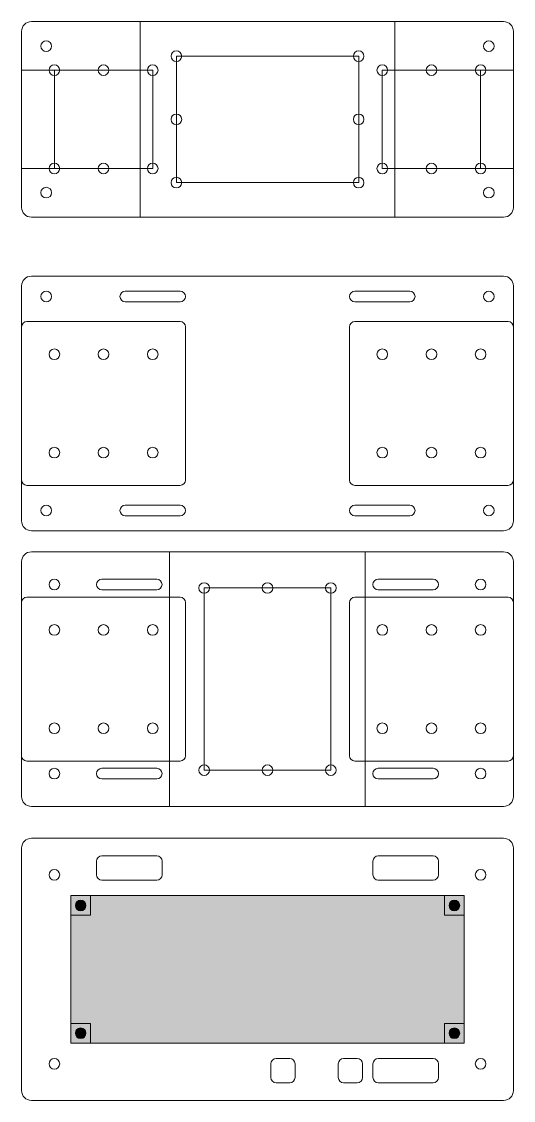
# Model space of a CAD drawing. Header units: centimetres. Extents: x -35 to 66, y -38 to 11.
# Drawn here: x -16.62 to -1.61, y -33.47 to -0.55 of the extents above; entities that cross this region are included whole.
import ezdxf

# ---------------------------------------------------------------- set-up
doc = ezdxf.new("R2010")
doc.units = ezdxf.units.CM
doc.header["$MEASUREMENT"] = 0
doc.layers.add('Layer 1', color=7, linetype='Continuous')

# ---------------------------------------------------------------- blocks, each defined once
blk = doc.blocks.new('block 3')
at = {"layer": 'Layer 1', "lineweight": 0}
for points in [[(-15.615, -5.032), (-16.615, -5.032), (-16.615, -2.032), (-15.615, -2.032), (-15.615, -5.032)], [(-12.616, -5.032), (-15.616, -5.032), (-15.616, -2.032), (-12.616, -2.032), (-12.616, -5.032)]]:
    blk.add_lwpolyline(points, dxfattribs=at)
at = {"layer": 'Layer 1', "color": 250, "lineweight": 9, "true_color": 0x231f20}
for points in [[(-15.454, -2.032), (-15.454, -2.122), (-15.526, -2.195), (-15.616, -2.195), (-15.706, -2.195), (-15.779, -2.122), (-15.779, -2.032), (-15.779, -1.942), (-15.706, -1.87), (-15.616, -1.87), (-15.526, -1.87), (-15.454, -1.942), (-15.454, -2.032)], [(-13.954, -2.032), (-13.954, -2.122), (-14.026, -2.195), (-14.116, -2.195), (-14.206, -2.195), (-14.279, -2.122), (-14.279, -2.032), (-14.279, -1.942), (-14.206, -1.87), (-14.116, -1.87), (-14.026, -1.87), (-13.954, -1.942), (-13.954, -2.032)], [(-12.454, -2.032), (-12.454, -2.122), (-12.526, -2.195), (-12.616, -2.195), (-12.706, -2.195), (-12.779, -2.122), (-12.779, -2.032), (-12.779, -1.942), (-12.706, -1.87), (-12.616, -1.87), (-12.526, -1.87), (-12.454, -1.942), (-12.454, -2.032)], [(-15.454, -5.032), (-15.454, -5.122), (-15.526, -5.195), (-15.616, -5.195), (-15.706, -5.195), (-15.779, -5.122), (-15.779, -5.032), (-15.779, -4.942), (-15.706, -4.87), (-15.616, -4.87), (-15.526, -4.87), (-15.454, -4.942), (-15.454, -5.032)], [(-13.954, -5.032), (-13.954, -5.122), (-14.026, -5.195), (-14.116, -5.195), (-14.206, -5.195), (-14.279, -5.122), (-14.279, -5.032), (-14.279, -4.942), (-14.206, -4.87), (-14.116, -4.87), (-14.026, -4.87), (-13.954, -4.942), (-13.954, -5.032)], [(-12.454, -5.032), (-12.454, -5.122), (-12.526, -5.195), (-12.616, -5.195), (-12.706, -5.195), (-12.779, -5.122), (-12.779, -5.032), (-12.779, -4.942), (-12.706, -4.87), (-12.616, -4.87), (-12.526, -4.87), (-12.454, -4.942), (-12.454, -5.032)]]:
    blk.add_open_spline(points, degree=3, knots=[0, 0, 0, 0, 1, 1, 1, 2, 2, 2, 3, 3, 3, 4, 4, 4, 4], dxfattribs=at)
blk = doc.blocks.new('block 4')
at = {"layer": 'Layer 1', "lineweight": 0}
for points in [[(-5.614, -2.032), (-2.614, -2.032), (-2.614, -5.032), (-5.614, -5.032), (-5.614, -2.032)], [(-2.614, -2.032), (-1.615, -2.032), (-1.615, -5.032), (-2.614, -5.032), (-2.614, -2.032)]]:
    blk.add_lwpolyline(points, dxfattribs=at)
at = {"layer": 'Layer 1', "color": 250, "lineweight": 9, "true_color": 0x231f20}
for points in [[(-5.776, -2.032), (-5.776, -1.942), (-5.704, -1.87), (-5.614, -1.87), (-5.524, -1.87), (-5.451, -1.942), (-5.451, -2.032), (-5.451, -2.122), (-5.524, -2.195), (-5.614, -2.195), (-5.704, -2.195), (-5.776, -2.122), (-5.776, -2.032)], [(-4.276, -2.032), (-4.276, -1.942), (-4.204, -1.87), (-4.114, -1.87), (-4.024, -1.87), (-3.951, -1.942), (-3.951, -2.032), (-3.951, -2.122), (-4.024, -2.195), (-4.114, -2.195), (-4.204, -2.195), (-4.276, -2.122), (-4.276, -2.032)], [(-2.776, -2.032), (-2.776, -1.942), (-2.704, -1.87), (-2.614, -1.87), (-2.524, -1.87), (-2.451, -1.942), (-2.451, -2.032), (-2.451, -2.122), (-2.524, -2.195), (-2.614, -2.195), (-2.704, -2.195), (-2.776, -2.122), (-2.776, -2.032)], [(-5.776, -5.032), (-5.776, -4.942), (-5.704, -4.87), (-5.614, -4.87), (-5.524, -4.87), (-5.451, -4.942), (-5.451, -5.032), (-5.451, -5.122), (-5.524, -5.195), (-5.614, -5.195), (-5.704, -5.195), (-5.776, -5.122), (-5.776, -5.032)], [(-4.276, -5.032), (-4.276, -4.942), (-4.204, -4.87), (-4.114, -4.87), (-4.024, -4.87), (-3.951, -4.942), (-3.951, -5.032), (-3.951, -5.122), (-4.024, -5.195), (-4.114, -5.195), (-4.204, -5.195), (-4.276, -5.122), (-4.276, -5.032)], [(-2.776, -5.032), (-2.776, -4.942), (-2.704, -4.87), (-2.614, -4.87), (-2.524, -4.87), (-2.451, -4.942), (-2.451, -5.032), (-2.451, -5.122), (-2.524, -5.195), (-2.614, -5.195), (-2.704, -5.195), (-2.776, -5.122), (-2.776, -5.032)]]:
    blk.add_open_spline(points, degree=3, knots=[0, 0, 0, 0, 1, 1, 1, 2, 2, 2, 3, 3, 3, 4, 4, 4, 4], dxfattribs=at)
blk = doc.blocks.new('block 5')
at = {"layer": 'Layer 1', "color": 7, "lineweight": 9, "true_color": 0xffffff}
for points in [[(-5.23, -6.517), (-13, -6.517), (-13, -0.548), (-5.23, -0.548), (-5.23, -6.517)], [(-6.334, -5.462), (-11.895, -5.462), (-11.895, -1.602), (-6.334, -1.602), (-6.334, -5.462)]]:
    blk.add_lwpolyline(points, dxfattribs=at)
at = {"layer": 'Layer 1', "color": 250, "lineweight": 9, "true_color": 0x231f20}
for points in [[(-12.058, -1.602), (-12.058, -1.512), (-11.985, -1.44), (-11.895, -1.44), (-11.806, -1.44), (-11.733, -1.512), (-11.733, -1.602), (-11.733, -1.692), (-11.806, -1.765), (-11.895, -1.765), (-11.985, -1.765), (-12.058, -1.692), (-12.058, -1.602)], [(-6.497, -1.602), (-6.497, -1.512), (-6.424, -1.44), (-6.334, -1.44), (-6.245, -1.44), (-6.172, -1.512), (-6.172, -1.602), (-6.172, -1.692), (-6.245, -1.765), (-6.334, -1.765), (-6.424, -1.765), (-6.497, -1.692), (-6.497, -1.602)], [(-12.058, -3.532), (-12.058, -3.442), (-11.985, -3.37), (-11.895, -3.37), (-11.806, -3.37), (-11.733, -3.442), (-11.733, -3.532), (-11.733, -3.622), (-11.806, -3.695), (-11.895, -3.695), (-11.985, -3.695), (-12.058, -3.622), (-12.058, -3.532)], [(-6.497, -3.532), (-6.497, -3.442), (-6.424, -3.37), (-6.334, -3.37), (-6.245, -3.37), (-6.172, -3.442), (-6.172, -3.532), (-6.172, -3.622), (-6.245, -3.695), (-6.334, -3.695), (-6.424, -3.695), (-6.497, -3.622), (-6.497, -3.532)], [(-12.058, -5.462), (-12.058, -5.372), (-11.985, -5.3), (-11.895, -5.3), (-11.806, -5.3), (-11.733, -5.372), (-11.733, -5.462), (-11.733, -5.552), (-11.806, -5.625), (-11.895, -5.625), (-11.985, -5.625), (-12.058, -5.552), (-12.058, -5.462)], [(-6.497, -5.462), (-6.497, -5.372), (-6.424, -5.3), (-6.334, -5.3), (-6.245, -5.3), (-6.172, -5.372), (-6.172, -5.462), (-6.172, -5.552), (-6.245, -5.625), (-6.334, -5.625), (-6.424, -5.625), (-6.497, -5.552), (-6.497, -5.462)]]:
    blk.add_open_spline(points, degree=3, knots=[0, 0, 0, 0, 1, 1, 1, 2, 2, 2, 3, 3, 3, 4, 4, 4, 4], dxfattribs=at)
blk = doc.blocks.new('block 7')
at = {"layer": 'Layer 1', "color": 7, "lineweight": 9, "true_color": 0xffffff}
for points in [[(-6.131, -16.728), (-6.131, -24.498), (-12.1, -24.498), (-12.1, -16.728), (-6.131, -16.728)], [(-7.185, -17.832), (-7.185, -23.393), (-11.045, -23.393), (-11.045, -17.832), (-7.185, -17.832)]]:
    blk.add_lwpolyline(points, dxfattribs=at)
at = {"layer": 'Layer 1', "color": 250, "lineweight": 9, "true_color": 0x231f20}
for points in [[(-11.045, -17.995), (-11.135, -17.995), (-11.208, -17.922), (-11.208, -17.832), (-11.208, -17.743), (-11.135, -17.67), (-11.045, -17.67), (-10.956, -17.67), (-10.883, -17.743), (-10.883, -17.832), (-10.883, -17.922), (-10.956, -17.995), (-11.045, -17.995)], [(-9.115, -17.995), (-9.205, -17.995), (-9.278, -17.922), (-9.278, -17.832), (-9.278, -17.743), (-9.205, -17.67), (-9.115, -17.67), (-9.026, -17.67), (-8.953, -17.743), (-8.953, -17.832), (-8.953, -17.922), (-9.026, -17.995), (-9.115, -17.995)], [(-7.185, -17.995), (-7.275, -17.995), (-7.348, -17.922), (-7.348, -17.832), (-7.348, -17.743), (-7.275, -17.67), (-7.185, -17.67), (-7.096, -17.67), (-7.023, -17.743), (-7.023, -17.832), (-7.023, -17.922), (-7.096, -17.995), (-7.185, -17.995)], [(-11.045, -23.556), (-11.135, -23.556), (-11.208, -23.483), (-11.208, -23.393), (-11.208, -23.304), (-11.135, -23.231), (-11.045, -23.231), (-10.956, -23.231), (-10.883, -23.304), (-10.883, -23.393), (-10.883, -23.483), (-10.956, -23.556), (-11.045, -23.556)], [(-9.115, -23.556), (-9.205, -23.556), (-9.278, -23.483), (-9.278, -23.393), (-9.278, -23.304), (-9.205, -23.231), (-9.115, -23.231), (-9.026, -23.231), (-8.953, -23.304), (-8.953, -23.393), (-8.953, -23.483), (-9.026, -23.556), (-9.115, -23.556)], [(-7.185, -23.556), (-7.275, -23.556), (-7.348, -23.483), (-7.348, -23.393), (-7.348, -23.304), (-7.275, -23.231), (-7.185, -23.231), (-7.096, -23.231), (-7.023, -23.304), (-7.023, -23.393), (-7.023, -23.483), (-7.096, -23.556), (-7.185, -23.556)]]:
    blk.add_open_spline(points, degree=3, knots=[0, 0, 0, 0, 1, 1, 1, 2, 2, 2, 3, 3, 3, 4, 4, 4, 4], dxfattribs=at)
blk = doc.blocks.new('block 8')
at = {"layer": 'Layer 1', "true_color": 0x231f20}
h = blk.add_hatch(color=250, dxfattribs=at)
h.dxf.hatch_style = 2
h.paths.add_polyline_path([(-3.115, -31.72), (-15.115, -31.72), (-15.115, -27.22), (-3.115, -27.22)])
h = blk.add_hatch(color=250, dxfattribs=at)
h.dxf.hatch_style = 2
h.paths.add_polyline_path([(-14.515, -27.82), (-15.115, -27.82), (-15.115, -27.22), (-14.515, -27.22)])
h = blk.add_hatch(color=250, dxfattribs=at)
h.dxf.hatch_style = 2
h.paths.add_polyline_path([(-3.115, -27.82), (-3.715, -27.82), (-3.715, -27.22), (-3.115, -27.22)])
h = blk.add_hatch(color=250, dxfattribs=at)
h.dxf.hatch_style = 2
edge = h.paths.add_edge_path()
edge.add_spline(control_points=[(-14.977, -27.52), (-14.977, -27.43), (-14.905, -27.357), (-14.815, -27.357), (-14.725, -27.357), (-14.652, -27.43), (-14.652, -27.52), (-14.652, -27.609), (-14.725, -27.682), (-14.815, -27.682), (-14.905, -27.682), (-14.977, -27.609), (-14.977, -27.52)], knot_values=[0, 0, 0, 0, 1, 1, 1, 2, 2, 2, 3, 3, 3, 4, 4, 4, 4], degree=3, periodic=1)
h = blk.add_hatch(color=250, dxfattribs=at)
h.dxf.hatch_style = 2
edge = h.paths.add_edge_path()
edge.add_spline(control_points=[(-3.577, -27.52), (-3.577, -27.43), (-3.505, -27.357), (-3.415, -27.357), (-3.325, -27.357), (-3.252, -27.43), (-3.252, -27.52), (-3.252, -27.609), (-3.325, -27.682), (-3.415, -27.682), (-3.505, -27.682), (-3.577, -27.609), (-3.577, -27.52)], knot_values=[0, 0, 0, 0, 1, 1, 1, 2, 2, 2, 3, 3, 3, 4, 4, 4, 4], degree=3, periodic=1)
h = blk.add_hatch(color=250, dxfattribs=at)
h.dxf.hatch_style = 2
h.paths.add_polyline_path([(-14.515, -31.72), (-15.115, -31.72), (-15.115, -31.12), (-14.515, -31.12)])
h = blk.add_hatch(color=250, dxfattribs=at)
h.dxf.hatch_style = 2
edge = h.paths.add_edge_path()
edge.add_spline(control_points=[(-14.977, -31.42), (-14.977, -31.33), (-14.905, -31.257), (-14.815, -31.257), (-14.725, -31.257), (-14.652, -31.33), (-14.652, -31.42), (-14.652, -31.509), (-14.725, -31.582), (-14.815, -31.582), (-14.905, -31.582), (-14.977, -31.509), (-14.977, -31.42)], knot_values=[0, 0, 0, 0, 1, 1, 1, 2, 2, 2, 3, 3, 3, 4, 4, 4, 4], degree=3, periodic=1)
h = blk.add_hatch(color=250, dxfattribs=at)
h.dxf.hatch_style = 2
h.paths.add_polyline_path([(-3.115, -31.72), (-3.715, -31.72), (-3.715, -31.12), (-3.115, -31.12)])
h = blk.add_hatch(color=250, dxfattribs=at)
h.dxf.hatch_style = 2
edge = h.paths.add_edge_path()
edge.add_spline(control_points=[(-3.577, -31.42), (-3.577, -31.33), (-3.505, -31.257), (-3.415, -31.257), (-3.325, -31.257), (-3.252, -31.33), (-3.252, -31.42), (-3.252, -31.509), (-3.325, -31.582), (-3.415, -31.582), (-3.505, -31.582), (-3.577, -31.509), (-3.577, -31.42)], knot_values=[0, 0, 0, 0, 1, 1, 1, 2, 2, 2, 3, 3, 3, 4, 4, 4, 4], degree=3, periodic=1)
at = {"layer": 'Layer 1', "lineweight": 0}
for points in [[(-3.115, -31.72), (-15.115, -31.72), (-15.115, -27.22), (-3.115, -27.22), (-3.115, -31.72)], [(-14.515, -27.82), (-15.115, -27.82), (-15.115, -27.22), (-14.515, -27.22), (-14.515, -27.82)], [(-3.115, -27.82), (-3.715, -27.82), (-3.715, -27.22), (-3.115, -27.22), (-3.115, -27.82)], [(-14.515, -31.72), (-15.115, -31.72), (-15.115, -31.12), (-14.515, -31.12), (-14.515, -31.72)], [(-3.115, -31.72), (-3.715, -31.72), (-3.715, -31.12), (-3.115, -31.12), (-3.115, -31.72)]]:
    blk.add_lwpolyline(points, dxfattribs=at)
for points in [[(-14.977, -27.52), (-14.977, -27.43), (-14.905, -27.357), (-14.815, -27.357), (-14.725, -27.357), (-14.652, -27.43), (-14.652, -27.52), (-14.652, -27.609), (-14.725, -27.682), (-14.815, -27.682), (-14.905, -27.682), (-14.977, -27.609), (-14.977, -27.52)], [(-3.577, -27.52), (-3.577, -27.43), (-3.505, -27.357), (-3.415, -27.357), (-3.325, -27.357), (-3.252, -27.43), (-3.252, -27.52), (-3.252, -27.609), (-3.325, -27.682), (-3.415, -27.682), (-3.505, -27.682), (-3.577, -27.609), (-3.577, -27.52)], [(-14.977, -31.42), (-14.977, -31.33), (-14.905, -31.257), (-14.815, -31.257), (-14.725, -31.257), (-14.652, -31.33), (-14.652, -31.42), (-14.652, -31.509), (-14.725, -31.582), (-14.815, -31.582), (-14.905, -31.582), (-14.977, -31.509), (-14.977, -31.42)], [(-3.577, -31.42), (-3.577, -31.33), (-3.505, -31.257), (-3.415, -31.257), (-3.325, -31.257), (-3.252, -31.33), (-3.252, -31.42), (-3.252, -31.509), (-3.325, -31.582), (-3.415, -31.582), (-3.505, -31.582), (-3.577, -31.509), (-3.577, -31.42)]]:
    blk.add_open_spline(points, degree=3, knots=[0, 0, 0, 0, 1, 1, 1, 2, 2, 2, 3, 3, 3, 4, 4, 4, 4], dxfattribs=at)

msp = doc.modelspace()

# ---------------------------------------------------------------- linework, layer by layer
at = {"layer": 'Layer 1', "color": 250, "lineweight": 9, "true_color": 0x231f20}
for points, knots in [([(-1.915, -6.517), (-1.915, -6.517), (-16.315, -6.517), (-16.315, -6.517), (-16.481, -6.517), (-16.615, -6.383), (-16.615, -6.217), (-16.615, -6.217), (-16.615, -0.847), (-16.615, -0.847), (-16.615, -0.682), (-16.481, -0.548), (-16.315, -0.548), (-16.315, -0.548), (-1.915, -0.548), (-1.915, -0.548), (-1.749, -0.548), (-1.615, -0.682), (-1.615, -0.847), (-1.615, -0.847), (-1.615, -6.217), (-1.615, -6.217), (-1.615, -6.383), (-1.749, -6.517), (-1.915, -6.517)], [0, 0, 0, 0, 1, 1, 1, 2, 2, 2, 3, 3, 3, 4, 4, 4, 5, 5, 5, 6, 6, 6, 7, 7, 7, 8, 8, 8, 8]), ([(-16.027, -1.298), (-16.027, -1.208), (-15.955, -1.135), (-15.865, -1.135), (-15.775, -1.135), (-15.702, -1.208), (-15.702, -1.298), (-15.702, -1.387), (-15.775, -1.46), (-15.865, -1.46), (-15.955, -1.46), (-16.027, -1.387), (-16.027, -1.298)], [0, 0, 0, 0, 1, 1, 1, 2, 2, 2, 3, 3, 3, 4, 4, 4, 4]), ([(-2.527, -1.298), (-2.527, -1.208), (-2.455, -1.135), (-2.365, -1.135), (-2.275, -1.135), (-2.202, -1.208), (-2.202, -1.298), (-2.202, -1.387), (-2.275, -1.46), (-2.365, -1.46), (-2.455, -1.46), (-2.527, -1.387), (-2.527, -1.298)], [0, 0, 0, 0, 1, 1, 1, 2, 2, 2, 3, 3, 3, 4, 4, 4, 4]), ([(-16.027, -5.767), (-16.027, -5.677), (-15.955, -5.604), (-15.865, -5.604), (-15.775, -5.604), (-15.702, -5.677), (-15.702, -5.767), (-15.702, -5.856), (-15.775, -5.929), (-15.865, -5.929), (-15.955, -5.929), (-16.027, -5.856), (-16.027, -5.767)], [0, 0, 0, 0, 1, 1, 1, 2, 2, 2, 3, 3, 3, 4, 4, 4, 4]), ([(-2.527, -5.767), (-2.527, -5.677), (-2.455, -5.604), (-2.365, -5.604), (-2.275, -5.604), (-2.202, -5.677), (-2.202, -5.767), (-2.202, -5.856), (-2.275, -5.929), (-2.365, -5.929), (-2.455, -5.929), (-2.527, -5.856), (-2.527, -5.767)], [0, 0, 0, 0, 1, 1, 1, 2, 2, 2, 3, 3, 3, 4, 4, 4, 4]), ([(-1.915, -16.086), (-1.915, -16.086), (-16.316, -16.086), (-16.316, -16.086), (-16.481, -16.086), (-16.615, -15.952), (-16.615, -15.787), (-16.615, -15.787), (-16.615, -8.616), (-16.615, -8.616), (-16.615, -8.45), (-16.481, -8.316), (-16.316, -8.316), (-16.316, -8.316), (-1.915, -8.316), (-1.915, -8.316), (-1.75, -8.316), (-1.615, -8.45), (-1.615, -8.616), (-1.615, -8.616), (-1.615, -15.787), (-1.615, -15.787), (-1.615, -15.952), (-1.75, -16.086), (-1.915, -16.086)], [0, 0, 0, 0, 1, 1, 1, 2, 2, 2, 3, 3, 3, 4, 4, 4, 5, 5, 5, 6, 6, 6, 7, 7, 7, 8, 8, 8, 8]), ([(-16.027, -8.936), (-16.027, -8.846), (-15.955, -8.773), (-15.865, -8.773), (-15.775, -8.773), (-15.702, -8.846), (-15.702, -8.936), (-15.702, -9.026), (-15.775, -9.098), (-15.865, -9.098), (-15.955, -9.098), (-16.027, -9.026), (-16.027, -8.936)], [0, 0, 0, 0, 1, 1, 1, 2, 2, 2, 3, 3, 3, 4, 4, 4, 4]), ([(-11.779, -9.098), (-11.779, -9.098), (-13.454, -9.098), (-13.454, -9.098), (-13.543, -9.098), (-13.616, -9.026), (-13.616, -8.936), (-13.616, -8.936), (-13.616, -8.936), (-13.616, -8.936), (-13.616, -8.846), (-13.543, -8.773), (-13.454, -8.773), (-13.454, -8.773), (-11.779, -8.773), (-11.779, -8.773), (-11.689, -8.773), (-11.616, -8.846), (-11.616, -8.936), (-11.616, -8.936), (-11.616, -8.936), (-11.616, -8.936), (-11.616, -9.026), (-11.689, -9.098), (-11.779, -9.098)], [0, 0, 0, 0, 1, 1, 1, 2, 2, 2, 3, 3, 3, 4, 4, 4, 5, 5, 5, 6, 6, 6, 7, 7, 7, 8, 8, 8, 8]), ([(-6.451, -9.098), (-6.451, -9.098), (-4.776, -9.098), (-4.776, -9.098), (-4.687, -9.098), (-4.614, -9.026), (-4.614, -8.936), (-4.614, -8.936), (-4.614, -8.936), (-4.614, -8.936), (-4.614, -8.846), (-4.687, -8.773), (-4.776, -8.773), (-4.776, -8.773), (-6.451, -8.773), (-6.451, -8.773), (-6.541, -8.773), (-6.614, -8.846), (-6.614, -8.936), (-6.614, -8.936), (-6.614, -8.936), (-6.614, -8.936), (-6.614, -9.026), (-6.541, -9.098), (-6.451, -9.098)], [0, 0, 0, 0, 1, 1, 1, 2, 2, 2, 3, 3, 3, 4, 4, 4, 5, 5, 5, 6, 6, 6, 7, 7, 7, 8, 8, 8, 8]), ([(-2.527, -8.936), (-2.527, -8.846), (-2.455, -8.773), (-2.365, -8.773), (-2.275, -8.773), (-2.202, -8.846), (-2.202, -8.936), (-2.202, -9.026), (-2.275, -9.098), (-2.365, -9.098), (-2.455, -9.098), (-2.527, -9.026), (-2.527, -8.936)], [0, 0, 0, 0, 1, 1, 1, 2, 2, 2, 3, 3, 3, 4, 4, 4, 4]), ([(-11.779, -14.701), (-11.779, -14.701), (-16.454, -14.701), (-16.454, -14.701), (-16.543, -14.701), (-16.616, -14.629), (-16.616, -14.539), (-16.616, -14.539), (-16.616, -9.864), (-16.616, -9.864), (-16.616, -9.774), (-16.543, -9.701), (-16.454, -9.701), (-16.454, -9.701), (-11.779, -9.701), (-11.779, -9.701), (-11.689, -9.701), (-11.616, -9.774), (-11.616, -9.864), (-11.616, -9.864), (-11.616, -14.539), (-11.616, -14.539), (-11.616, -14.629), (-11.689, -14.701), (-11.779, -14.701)], [0, 0, 0, 0, 1, 1, 1, 2, 2, 2, 3, 3, 3, 4, 4, 4, 5, 5, 5, 6, 6, 6, 7, 7, 7, 8, 8, 8, 8]), ([(-6.451, -14.701), (-6.451, -14.701), (-1.776, -14.701), (-1.776, -14.701), (-1.687, -14.701), (-1.614, -14.629), (-1.614, -14.539), (-1.614, -14.539), (-1.614, -9.864), (-1.614, -9.864), (-1.614, -9.774), (-1.687, -9.701), (-1.776, -9.701), (-1.776, -9.701), (-6.451, -9.701), (-6.451, -9.701), (-6.541, -9.701), (-6.614, -9.774), (-6.614, -9.864), (-6.614, -9.864), (-6.614, -14.539), (-6.614, -14.539), (-6.614, -14.629), (-6.541, -14.701), (-6.451, -14.701)], [0, 0, 0, 0, 1, 1, 1, 2, 2, 2, 3, 3, 3, 4, 4, 4, 5, 5, 5, 6, 6, 6, 7, 7, 7, 8, 8, 8, 8]), ([(-15.454, -10.701), (-15.454, -10.791), (-15.526, -10.864), (-15.616, -10.864), (-15.706, -10.864), (-15.779, -10.791), (-15.779, -10.701), (-15.779, -10.612), (-15.706, -10.539), (-15.616, -10.539), (-15.526, -10.539), (-15.454, -10.612), (-15.454, -10.701)], [0, 0, 0, 0, 1, 1, 1, 2, 2, 2, 3, 3, 3, 4, 4, 4, 4]), ([(-13.954, -10.701), (-13.954, -10.791), (-14.026, -10.864), (-14.116, -10.864), (-14.206, -10.864), (-14.279, -10.791), (-14.279, -10.701), (-14.279, -10.612), (-14.206, -10.539), (-14.116, -10.539), (-14.026, -10.539), (-13.954, -10.612), (-13.954, -10.701)], [0, 0, 0, 0, 1, 1, 1, 2, 2, 2, 3, 3, 3, 4, 4, 4, 4]), ([(-12.454, -10.701), (-12.454, -10.791), (-12.526, -10.864), (-12.616, -10.864), (-12.706, -10.864), (-12.779, -10.791), (-12.779, -10.701), (-12.779, -10.612), (-12.706, -10.539), (-12.616, -10.539), (-12.526, -10.539), (-12.454, -10.612), (-12.454, -10.701)], [0, 0, 0, 0, 1, 1, 1, 2, 2, 2, 3, 3, 3, 4, 4, 4, 4]), ([(-5.776, -10.701), (-5.776, -10.612), (-5.704, -10.539), (-5.614, -10.539), (-5.524, -10.539), (-5.451, -10.612), (-5.451, -10.701), (-5.451, -10.791), (-5.524, -10.864), (-5.614, -10.864), (-5.704, -10.864), (-5.776, -10.791), (-5.776, -10.701)], [0, 0, 0, 0, 1, 1, 1, 2, 2, 2, 3, 3, 3, 4, 4, 4, 4]), ([(-4.276, -10.701), (-4.276, -10.612), (-4.204, -10.539), (-4.114, -10.539), (-4.024, -10.539), (-3.951, -10.612), (-3.951, -10.701), (-3.951, -10.791), (-4.024, -10.864), (-4.114, -10.864), (-4.204, -10.864), (-4.276, -10.791), (-4.276, -10.701)], [0, 0, 0, 0, 1, 1, 1, 2, 2, 2, 3, 3, 3, 4, 4, 4, 4]), ([(-2.776, -10.701), (-2.776, -10.612), (-2.704, -10.539), (-2.614, -10.539), (-2.524, -10.539), (-2.451, -10.612), (-2.451, -10.701), (-2.451, -10.791), (-2.524, -10.864), (-2.614, -10.864), (-2.704, -10.864), (-2.776, -10.791), (-2.776, -10.701)], [0, 0, 0, 0, 1, 1, 1, 2, 2, 2, 3, 3, 3, 4, 4, 4, 4]), ([(-15.454, -13.701), (-15.454, -13.791), (-15.526, -13.864), (-15.616, -13.864), (-15.706, -13.864), (-15.779, -13.791), (-15.779, -13.701), (-15.779, -13.612), (-15.706, -13.539), (-15.616, -13.539), (-15.526, -13.539), (-15.454, -13.612), (-15.454, -13.701)], [0, 0, 0, 0, 1, 1, 1, 2, 2, 2, 3, 3, 3, 4, 4, 4, 4]), ([(-13.954, -13.701), (-13.954, -13.791), (-14.026, -13.864), (-14.116, -13.864), (-14.206, -13.864), (-14.279, -13.791), (-14.279, -13.701), (-14.279, -13.612), (-14.206, -13.539), (-14.116, -13.539), (-14.026, -13.539), (-13.954, -13.612), (-13.954, -13.701)], [0, 0, 0, 0, 1, 1, 1, 2, 2, 2, 3, 3, 3, 4, 4, 4, 4]), ([(-12.454, -13.701), (-12.454, -13.791), (-12.526, -13.864), (-12.616, -13.864), (-12.706, -13.864), (-12.779, -13.791), (-12.779, -13.701), (-12.779, -13.612), (-12.706, -13.539), (-12.616, -13.539), (-12.526, -13.539), (-12.454, -13.612), (-12.454, -13.701)], [0, 0, 0, 0, 1, 1, 1, 2, 2, 2, 3, 3, 3, 4, 4, 4, 4]), ([(-5.776, -13.701), (-5.776, -13.612), (-5.704, -13.539), (-5.614, -13.539), (-5.524, -13.539), (-5.451, -13.612), (-5.451, -13.701), (-5.451, -13.791), (-5.524, -13.864), (-5.614, -13.864), (-5.704, -13.864), (-5.776, -13.791), (-5.776, -13.701)], [0, 0, 0, 0, 1, 1, 1, 2, 2, 2, 3, 3, 3, 4, 4, 4, 4]), ([(-4.276, -13.701), (-4.276, -13.612), (-4.204, -13.539), (-4.114, -13.539), (-4.024, -13.539), (-3.951, -13.612), (-3.951, -13.701), (-3.951, -13.791), (-4.024, -13.864), (-4.114, -13.864), (-4.204, -13.864), (-4.276, -13.791), (-4.276, -13.701)], [0, 0, 0, 0, 1, 1, 1, 2, 2, 2, 3, 3, 3, 4, 4, 4, 4]), ([(-2.776, -13.701), (-2.776, -13.612), (-2.704, -13.539), (-2.614, -13.539), (-2.524, -13.539), (-2.451, -13.612), (-2.451, -13.701), (-2.451, -13.791), (-2.524, -13.864), (-2.614, -13.864), (-2.704, -13.864), (-2.776, -13.791), (-2.776, -13.701)], [0, 0, 0, 0, 1, 1, 1, 2, 2, 2, 3, 3, 3, 4, 4, 4, 4]), ([(-16.027, -15.467), (-16.027, -15.377), (-15.955, -15.304), (-15.865, -15.304), (-15.775, -15.304), (-15.702, -15.377), (-15.702, -15.467), (-15.702, -15.557), (-15.775, -15.629), (-15.865, -15.629), (-15.955, -15.629), (-16.027, -15.557), (-16.027, -15.467)], [0, 0, 0, 0, 1, 1, 1, 2, 2, 2, 3, 3, 3, 4, 4, 4, 4]), ([(-11.779, -15.629), (-11.779, -15.629), (-13.454, -15.629), (-13.454, -15.629), (-13.543, -15.629), (-13.616, -15.557), (-13.616, -15.467), (-13.616, -15.467), (-13.616, -15.467), (-13.616, -15.467), (-13.616, -15.377), (-13.543, -15.304), (-13.454, -15.304), (-13.454, -15.304), (-11.779, -15.304), (-11.779, -15.304), (-11.689, -15.304), (-11.616, -15.377), (-11.616, -15.467), (-11.616, -15.467), (-11.616, -15.467), (-11.616, -15.467), (-11.616, -15.557), (-11.689, -15.629), (-11.779, -15.629)], [0, 0, 0, 0, 1, 1, 1, 2, 2, 2, 3, 3, 3, 4, 4, 4, 5, 5, 5, 6, 6, 6, 7, 7, 7, 8, 8, 8, 8]), ([(-6.451, -15.629), (-6.451, -15.629), (-4.776, -15.629), (-4.776, -15.629), (-4.687, -15.629), (-4.614, -15.557), (-4.614, -15.467), (-4.614, -15.467), (-4.614, -15.467), (-4.614, -15.467), (-4.614, -15.377), (-4.687, -15.304), (-4.776, -15.304), (-4.776, -15.304), (-6.451, -15.304), (-6.451, -15.304), (-6.541, -15.304), (-6.614, -15.377), (-6.614, -15.467), (-6.614, -15.467), (-6.614, -15.467), (-6.614, -15.467), (-6.614, -15.557), (-6.541, -15.629), (-6.451, -15.629)], [0, 0, 0, 0, 1, 1, 1, 2, 2, 2, 3, 3, 3, 4, 4, 4, 5, 5, 5, 6, 6, 6, 7, 7, 7, 8, 8, 8, 8]), ([(-2.527, -15.467), (-2.527, -15.377), (-2.455, -15.304), (-2.365, -15.304), (-2.275, -15.304), (-2.202, -15.377), (-2.202, -15.467), (-2.202, -15.557), (-2.275, -15.629), (-2.365, -15.629), (-2.455, -15.629), (-2.527, -15.557), (-2.527, -15.467)], [0, 0, 0, 0, 1, 1, 1, 2, 2, 2, 3, 3, 3, 4, 4, 4, 4]), ([(-1.916, -24.498), (-1.916, -24.498), (-16.316, -24.498), (-16.316, -24.498), (-16.482, -24.498), (-16.616, -24.364), (-16.616, -24.198), (-16.616, -24.198), (-16.616, -17.027), (-16.616, -17.027), (-16.616, -16.862), (-16.482, -16.728), (-16.316, -16.728), (-16.316, -16.728), (-1.916, -16.728), (-1.916, -16.728), (-1.75, -16.728), (-1.616, -16.862), (-1.616, -17.027), (-1.616, -17.027), (-1.616, -24.198), (-1.616, -24.198), (-1.616, -24.364), (-1.75, -24.498), (-1.916, -24.498)], [0, 0, 0, 0, 1, 1, 1, 2, 2, 2, 3, 3, 3, 4, 4, 4, 5, 5, 5, 6, 6, 6, 7, 7, 7, 8, 8, 8, 8]), ([(-15.779, -17.728), (-15.779, -17.638), (-15.706, -17.565), (-15.617, -17.565), (-15.527, -17.565), (-15.454, -17.638), (-15.454, -17.728), (-15.454, -17.818), (-15.527, -17.89), (-15.617, -17.89), (-15.706, -17.89), (-15.779, -17.818), (-15.779, -17.728)], [0, 0, 0, 0, 1, 1, 1, 2, 2, 2, 3, 3, 3, 4, 4, 4, 4]), ([(-12.494, -17.89), (-12.494, -17.89), (-14.169, -17.89), (-14.169, -17.89), (-14.258, -17.89), (-14.331, -17.818), (-14.331, -17.728), (-14.331, -17.728), (-14.331, -17.728), (-14.331, -17.728), (-14.331, -17.638), (-14.258, -17.565), (-14.169, -17.565), (-14.169, -17.565), (-12.494, -17.565), (-12.494, -17.565), (-12.404, -17.565), (-12.331, -17.638), (-12.331, -17.728), (-12.331, -17.728), (-12.331, -17.728), (-12.331, -17.728), (-12.331, -17.818), (-12.404, -17.89), (-12.494, -17.89)], [0, 0, 0, 0, 1, 1, 1, 2, 2, 2, 3, 3, 3, 4, 4, 4, 5, 5, 5, 6, 6, 6, 7, 7, 7, 8, 8, 8, 8]), ([(-11.045, -17.995), (-11.135, -17.995), (-11.208, -17.922), (-11.208, -17.832), (-11.208, -17.743), (-11.135, -17.67), (-11.045, -17.67), (-10.956, -17.67), (-10.883, -17.743), (-10.883, -17.832), (-10.883, -17.922), (-10.956, -17.995), (-11.045, -17.995)], [0, 0, 0, 0, 1, 1, 1, 2, 2, 2, 3, 3, 3, 4, 4, 4, 4]), ([(-9.115, -17.995), (-9.205, -17.995), (-9.278, -17.922), (-9.278, -17.832), (-9.278, -17.743), (-9.205, -17.67), (-9.115, -17.67), (-9.026, -17.67), (-8.953, -17.743), (-8.953, -17.832), (-8.953, -17.922), (-9.026, -17.995), (-9.115, -17.995)], [0, 0, 0, 0, 1, 1, 1, 2, 2, 2, 3, 3, 3, 4, 4, 4, 4]), ([(-7.185, -17.995), (-7.275, -17.995), (-7.348, -17.922), (-7.348, -17.832), (-7.348, -17.743), (-7.275, -17.67), (-7.185, -17.67), (-7.096, -17.67), (-7.023, -17.743), (-7.023, -17.832), (-7.023, -17.922), (-7.096, -17.995), (-7.185, -17.995)], [0, 0, 0, 0, 1, 1, 1, 2, 2, 2, 3, 3, 3, 4, 4, 4, 4]), ([(-5.737, -17.89), (-5.737, -17.89), (-4.062, -17.89), (-4.062, -17.89), (-3.973, -17.89), (-3.9, -17.818), (-3.9, -17.728), (-3.9, -17.728), (-3.9, -17.728), (-3.9, -17.728), (-3.9, -17.638), (-3.973, -17.565), (-4.062, -17.565), (-4.062, -17.565), (-5.737, -17.565), (-5.737, -17.565), (-5.827, -17.565), (-5.9, -17.638), (-5.9, -17.728), (-5.9, -17.728), (-5.9, -17.728), (-5.9, -17.728), (-5.9, -17.818), (-5.827, -17.89), (-5.737, -17.89)], [0, 0, 0, 0, 1, 1, 1, 2, 2, 2, 3, 3, 3, 4, 4, 4, 5, 5, 5, 6, 6, 6, 7, 7, 7, 8, 8, 8, 8]), ([(-2.777, -17.728), (-2.777, -17.638), (-2.704, -17.565), (-2.614, -17.565), (-2.525, -17.565), (-2.452, -17.638), (-2.452, -17.728), (-2.452, -17.818), (-2.525, -17.89), (-2.614, -17.89), (-2.704, -17.89), (-2.777, -17.818), (-2.777, -17.728)], [0, 0, 0, 0, 1, 1, 1, 2, 2, 2, 3, 3, 3, 4, 4, 4, 4]), ([(-11.779, -23.113), (-11.779, -23.113), (-16.454, -23.113), (-16.454, -23.113), (-16.544, -23.113), (-16.617, -23.04), (-16.617, -22.95), (-16.617, -22.95), (-16.617, -18.275), (-16.617, -18.275), (-16.617, -18.186), (-16.544, -18.113), (-16.454, -18.113), (-16.454, -18.113), (-11.779, -18.113), (-11.779, -18.113), (-11.689, -18.113), (-11.617, -18.186), (-11.617, -18.275), (-11.617, -18.275), (-11.617, -22.95), (-11.617, -22.95), (-11.617, -23.04), (-11.689, -23.113), (-11.779, -23.113)], [0, 0, 0, 0, 1, 1, 1, 2, 2, 2, 3, 3, 3, 4, 4, 4, 5, 5, 5, 6, 6, 6, 7, 7, 7, 8, 8, 8, 8]), ([(-6.452, -23.113), (-6.452, -23.113), (-1.777, -23.113), (-1.777, -23.113), (-1.687, -23.113), (-1.614, -23.04), (-1.614, -22.95), (-1.614, -22.95), (-1.614, -18.275), (-1.614, -18.275), (-1.614, -18.186), (-1.687, -18.113), (-1.777, -18.113), (-1.777, -18.113), (-6.452, -18.113), (-6.452, -18.113), (-6.542, -18.113), (-6.614, -18.186), (-6.614, -18.275), (-6.614, -18.275), (-6.614, -22.95), (-6.614, -22.95), (-6.614, -23.04), (-6.542, -23.113), (-6.452, -23.113)], [0, 0, 0, 0, 1, 1, 1, 2, 2, 2, 3, 3, 3, 4, 4, 4, 5, 5, 5, 6, 6, 6, 7, 7, 7, 8, 8, 8, 8]), ([(-15.454, -19.113), (-15.454, -19.203), (-15.527, -19.275), (-15.617, -19.275), (-15.706, -19.275), (-15.779, -19.203), (-15.779, -19.113), (-15.779, -19.023), (-15.706, -18.95), (-15.617, -18.95), (-15.527, -18.95), (-15.454, -19.023), (-15.454, -19.113)], [0, 0, 0, 0, 1, 1, 1, 2, 2, 2, 3, 3, 3, 4, 4, 4, 4]), ([(-13.954, -19.113), (-13.954, -19.203), (-14.027, -19.275), (-14.117, -19.275), (-14.206, -19.275), (-14.279, -19.203), (-14.279, -19.113), (-14.279, -19.023), (-14.206, -18.95), (-14.117, -18.95), (-14.027, -18.95), (-13.954, -19.023), (-13.954, -19.113)], [0, 0, 0, 0, 1, 1, 1, 2, 2, 2, 3, 3, 3, 4, 4, 4, 4]), ([(-12.454, -19.113), (-12.454, -19.203), (-12.527, -19.275), (-12.617, -19.275), (-12.706, -19.275), (-12.779, -19.203), (-12.779, -19.113), (-12.779, -19.023), (-12.706, -18.95), (-12.617, -18.95), (-12.527, -18.95), (-12.454, -19.023), (-12.454, -19.113)], [0, 0, 0, 0, 1, 1, 1, 2, 2, 2, 3, 3, 3, 4, 4, 4, 4]), ([(-5.777, -19.113), (-5.777, -19.023), (-5.704, -18.95), (-5.614, -18.95), (-5.525, -18.95), (-5.452, -19.023), (-5.452, -19.113), (-5.452, -19.203), (-5.525, -19.275), (-5.614, -19.275), (-5.704, -19.275), (-5.777, -19.203), (-5.777, -19.113)], [0, 0, 0, 0, 1, 1, 1, 2, 2, 2, 3, 3, 3, 4, 4, 4, 4]), ([(-4.277, -19.113), (-4.277, -19.023), (-4.204, -18.95), (-4.114, -18.95), (-4.025, -18.95), (-3.952, -19.023), (-3.952, -19.113), (-3.952, -19.203), (-4.025, -19.275), (-4.114, -19.275), (-4.204, -19.275), (-4.277, -19.203), (-4.277, -19.113)], [0, 0, 0, 0, 1, 1, 1, 2, 2, 2, 3, 3, 3, 4, 4, 4, 4]), ([(-2.777, -19.113), (-2.777, -19.023), (-2.704, -18.95), (-2.614, -18.95), (-2.525, -18.95), (-2.452, -19.023), (-2.452, -19.113), (-2.452, -19.203), (-2.525, -19.275), (-2.614, -19.275), (-2.704, -19.275), (-2.777, -19.203), (-2.777, -19.113)], [0, 0, 0, 0, 1, 1, 1, 2, 2, 2, 3, 3, 3, 4, 4, 4, 4]), ([(-15.454, -22.113), (-15.454, -22.203), (-15.527, -22.275), (-15.617, -22.275), (-15.706, -22.275), (-15.779, -22.203), (-15.779, -22.113), (-15.779, -22.023), (-15.706, -21.95), (-15.617, -21.95), (-15.527, -21.95), (-15.454, -22.023), (-15.454, -22.113)], [0, 0, 0, 0, 1, 1, 1, 2, 2, 2, 3, 3, 3, 4, 4, 4, 4]), ([(-13.954, -22.113), (-13.954, -22.203), (-14.027, -22.275), (-14.117, -22.275), (-14.206, -22.275), (-14.279, -22.203), (-14.279, -22.113), (-14.279, -22.023), (-14.206, -21.95), (-14.117, -21.95), (-14.027, -21.95), (-13.954, -22.023), (-13.954, -22.113)], [0, 0, 0, 0, 1, 1, 1, 2, 2, 2, 3, 3, 3, 4, 4, 4, 4]), ([(-12.454, -22.113), (-12.454, -22.203), (-12.527, -22.275), (-12.617, -22.275), (-12.706, -22.275), (-12.779, -22.203), (-12.779, -22.113), (-12.779, -22.023), (-12.706, -21.95), (-12.617, -21.95), (-12.527, -21.95), (-12.454, -22.023), (-12.454, -22.113)], [0, 0, 0, 0, 1, 1, 1, 2, 2, 2, 3, 3, 3, 4, 4, 4, 4]), ([(-5.777, -22.113), (-5.777, -22.023), (-5.704, -21.95), (-5.614, -21.95), (-5.525, -21.95), (-5.452, -22.023), (-5.452, -22.113), (-5.452, -22.203), (-5.525, -22.275), (-5.614, -22.275), (-5.704, -22.275), (-5.777, -22.203), (-5.777, -22.113)], [0, 0, 0, 0, 1, 1, 1, 2, 2, 2, 3, 3, 3, 4, 4, 4, 4]), ([(-4.277, -22.113), (-4.277, -22.023), (-4.204, -21.95), (-4.114, -21.95), (-4.025, -21.95), (-3.952, -22.023), (-3.952, -22.113), (-3.952, -22.203), (-4.025, -22.275), (-4.114, -22.275), (-4.204, -22.275), (-4.277, -22.203), (-4.277, -22.113)], [0, 0, 0, 0, 1, 1, 1, 2, 2, 2, 3, 3, 3, 4, 4, 4, 4]), ([(-2.777, -22.113), (-2.777, -22.023), (-2.704, -21.95), (-2.614, -21.95), (-2.525, -21.95), (-2.452, -22.023), (-2.452, -22.113), (-2.452, -22.203), (-2.525, -22.275), (-2.614, -22.275), (-2.704, -22.275), (-2.777, -22.203), (-2.777, -22.113)], [0, 0, 0, 0, 1, 1, 1, 2, 2, 2, 3, 3, 3, 4, 4, 4, 4]), ([(-15.779, -23.498), (-15.779, -23.408), (-15.706, -23.335), (-15.617, -23.335), (-15.527, -23.335), (-15.454, -23.408), (-15.454, -23.498), (-15.454, -23.588), (-15.527, -23.66), (-15.617, -23.66), (-15.706, -23.66), (-15.779, -23.588), (-15.779, -23.498)], [0, 0, 0, 0, 1, 1, 1, 2, 2, 2, 3, 3, 3, 4, 4, 4, 4]), ([(-12.494, -23.66), (-12.494, -23.66), (-14.169, -23.66), (-14.169, -23.66), (-14.258, -23.66), (-14.331, -23.588), (-14.331, -23.498), (-14.331, -23.498), (-14.331, -23.498), (-14.331, -23.498), (-14.331, -23.408), (-14.258, -23.335), (-14.169, -23.335), (-14.169, -23.335), (-12.494, -23.335), (-12.494, -23.335), (-12.404, -23.335), (-12.331, -23.408), (-12.331, -23.498), (-12.331, -23.498), (-12.331, -23.498), (-12.331, -23.498), (-12.331, -23.588), (-12.404, -23.66), (-12.494, -23.66)], [0, 0, 0, 0, 1, 1, 1, 2, 2, 2, 3, 3, 3, 4, 4, 4, 5, 5, 5, 6, 6, 6, 7, 7, 7, 8, 8, 8, 8]), ([(-11.045, -23.556), (-11.135, -23.556), (-11.208, -23.483), (-11.208, -23.393), (-11.208, -23.304), (-11.135, -23.231), (-11.045, -23.231), (-10.956, -23.231), (-10.883, -23.304), (-10.883, -23.393), (-10.883, -23.483), (-10.956, -23.556), (-11.045, -23.556)], [0, 0, 0, 0, 1, 1, 1, 2, 2, 2, 3, 3, 3, 4, 4, 4, 4]), ([(-9.115, -23.556), (-9.205, -23.556), (-9.278, -23.483), (-9.278, -23.393), (-9.278, -23.304), (-9.205, -23.231), (-9.115, -23.231), (-9.026, -23.231), (-8.953, -23.304), (-8.953, -23.393), (-8.953, -23.483), (-9.026, -23.556), (-9.115, -23.556)], [0, 0, 0, 0, 1, 1, 1, 2, 2, 2, 3, 3, 3, 4, 4, 4, 4]), ([(-7.185, -23.556), (-7.275, -23.556), (-7.348, -23.483), (-7.348, -23.393), (-7.348, -23.304), (-7.275, -23.231), (-7.185, -23.231), (-7.096, -23.231), (-7.023, -23.304), (-7.023, -23.393), (-7.023, -23.483), (-7.096, -23.556), (-7.185, -23.556)], [0, 0, 0, 0, 1, 1, 1, 2, 2, 2, 3, 3, 3, 4, 4, 4, 4]), ([(-5.737, -23.66), (-5.737, -23.66), (-4.062, -23.66), (-4.062, -23.66), (-3.973, -23.66), (-3.9, -23.588), (-3.9, -23.498), (-3.9, -23.498), (-3.9, -23.498), (-3.9, -23.498), (-3.9, -23.408), (-3.973, -23.335), (-4.062, -23.335), (-4.062, -23.335), (-5.737, -23.335), (-5.737, -23.335), (-5.827, -23.335), (-5.9, -23.408), (-5.9, -23.498), (-5.9, -23.498), (-5.9, -23.498), (-5.9, -23.498), (-5.9, -23.588), (-5.827, -23.66), (-5.737, -23.66)], [0, 0, 0, 0, 1, 1, 1, 2, 2, 2, 3, 3, 3, 4, 4, 4, 5, 5, 5, 6, 6, 6, 7, 7, 7, 8, 8, 8, 8]), ([(-2.777, -23.498), (-2.777, -23.408), (-2.704, -23.335), (-2.614, -23.335), (-2.525, -23.335), (-2.452, -23.408), (-2.452, -23.498), (-2.452, -23.588), (-2.525, -23.66), (-2.614, -23.66), (-2.704, -23.66), (-2.777, -23.588), (-2.777, -23.498)], [0, 0, 0, 0, 1, 1, 1, 2, 2, 2, 3, 3, 3, 4, 4, 4, 4]), ([(-1.915, -33.47), (-1.915, -33.47), (-16.316, -33.47), (-16.316, -33.47), (-16.481, -33.47), (-16.615, -33.336), (-16.615, -33.17), (-16.615, -33.17), (-16.615, -25.769), (-16.615, -25.769), (-16.615, -25.604), (-16.481, -25.47), (-16.316, -25.47), (-16.316, -25.47), (-1.915, -25.47), (-1.915, -25.47), (-1.75, -25.47), (-1.615, -25.604), (-1.615, -25.769), (-1.615, -25.769), (-1.615, -33.17), (-1.615, -33.17), (-1.615, -33.336), (-1.75, -33.47), (-1.915, -33.47)], [0, 0, 0, 0, 1, 1, 1, 2, 2, 2, 3, 3, 3, 4, 4, 4, 5, 5, 5, 6, 6, 6, 7, 7, 7, 8, 8, 8, 8]), ([(-12.493, -26.747), (-12.493, -26.747), (-14.168, -26.747), (-14.168, -26.747), (-14.258, -26.747), (-14.33, -26.674), (-14.33, -26.585), (-14.33, -26.585), (-14.33, -26.17), (-14.33, -26.17), (-14.33, -26.08), (-14.258, -26.007), (-14.168, -26.007), (-14.168, -26.007), (-12.493, -26.007), (-12.493, -26.007), (-12.403, -26.007), (-12.33, -26.08), (-12.33, -26.17), (-12.33, -26.17), (-12.33, -26.585), (-12.33, -26.585), (-12.33, -26.674), (-12.403, -26.747), (-12.493, -26.747)], [0, 0, 0, 0, 1, 1, 1, 2, 2, 2, 3, 3, 3, 4, 4, 4, 5, 5, 5, 6, 6, 6, 7, 7, 7, 8, 8, 8, 8]), ([(-5.737, -26.747), (-5.737, -26.747), (-4.062, -26.747), (-4.062, -26.747), (-3.972, -26.747), (-3.899, -26.674), (-3.899, -26.585), (-3.899, -26.585), (-3.899, -26.17), (-3.899, -26.17), (-3.899, -26.08), (-3.972, -26.007), (-4.062, -26.007), (-4.062, -26.007), (-5.737, -26.007), (-5.737, -26.007), (-5.827, -26.007), (-5.899, -26.08), (-5.899, -26.17), (-5.899, -26.17), (-5.899, -26.585), (-5.899, -26.585), (-5.899, -26.674), (-5.827, -26.747), (-5.737, -26.747)], [0, 0, 0, 0, 1, 1, 1, 2, 2, 2, 3, 3, 3, 4, 4, 4, 5, 5, 5, 6, 6, 6, 7, 7, 7, 8, 8, 8, 8]), ([(-15.779, -26.585), (-15.779, -26.495), (-15.706, -26.422), (-15.616, -26.422), (-15.526, -26.422), (-15.454, -26.495), (-15.454, -26.585), (-15.454, -26.674), (-15.526, -26.747), (-15.616, -26.747), (-15.706, -26.747), (-15.779, -26.674), (-15.779, -26.585)], [0, 0, 0, 0, 1, 1, 1, 2, 2, 2, 3, 3, 3, 4, 4, 4, 4]), ([(-2.776, -26.585), (-2.776, -26.495), (-2.704, -26.422), (-2.614, -26.422), (-2.524, -26.422), (-2.451, -26.495), (-2.451, -26.585), (-2.451, -26.674), (-2.524, -26.747), (-2.614, -26.747), (-2.704, -26.747), (-2.776, -26.674), (-2.776, -26.585)], [0, 0, 0, 0, 1, 1, 1, 2, 2, 2, 3, 3, 3, 4, 4, 4, 4]), ([(-15.779, -32.355), (-15.779, -32.265), (-15.706, -32.192), (-15.616, -32.192), (-15.526, -32.192), (-15.454, -32.265), (-15.454, -32.355), (-15.454, -32.444), (-15.526, -32.517), (-15.616, -32.517), (-15.706, -32.517), (-15.779, -32.444), (-15.779, -32.355)], [0, 0, 0, 0, 1, 1, 1, 2, 2, 2, 3, 3, 3, 4, 4, 4, 4]), ([(-8.852, -32.932), (-8.852, -32.932), (-8.437, -32.932), (-8.437, -32.932), (-8.348, -32.932), (-8.275, -32.859), (-8.275, -32.769), (-8.275, -32.769), (-8.275, -32.354), (-8.275, -32.354), (-8.275, -32.265), (-8.348, -32.192), (-8.437, -32.192), (-8.437, -32.192), (-8.852, -32.192), (-8.852, -32.192), (-8.942, -32.192), (-9.015, -32.265), (-9.015, -32.354), (-9.015, -32.354), (-9.015, -32.769), (-9.015, -32.769), (-9.015, -32.859), (-8.942, -32.932), (-8.852, -32.932)], [0, 0, 0, 0, 1, 1, 1, 2, 2, 2, 3, 3, 3, 4, 4, 4, 5, 5, 5, 6, 6, 6, 7, 7, 7, 8, 8, 8, 8]), ([(-6.792, -32.932), (-6.792, -32.932), (-6.377, -32.932), (-6.377, -32.932), (-6.288, -32.932), (-6.215, -32.859), (-6.215, -32.769), (-6.215, -32.769), (-6.215, -32.354), (-6.215, -32.354), (-6.215, -32.265), (-6.288, -32.192), (-6.377, -32.192), (-6.377, -32.192), (-6.792, -32.192), (-6.792, -32.192), (-6.882, -32.192), (-6.955, -32.265), (-6.955, -32.354), (-6.955, -32.354), (-6.955, -32.769), (-6.955, -32.769), (-6.955, -32.859), (-6.882, -32.932), (-6.792, -32.932)], [0, 0, 0, 0, 1, 1, 1, 2, 2, 2, 3, 3, 3, 4, 4, 4, 5, 5, 5, 6, 6, 6, 7, 7, 7, 8, 8, 8, 8]), ([(-5.737, -32.932), (-5.737, -32.932), (-4.062, -32.932), (-4.062, -32.932), (-3.972, -32.932), (-3.899, -32.859), (-3.899, -32.77), (-3.899, -32.77), (-3.899, -32.355), (-3.899, -32.355), (-3.899, -32.265), (-3.972, -32.192), (-4.062, -32.192), (-4.062, -32.192), (-5.737, -32.192), (-5.737, -32.192), (-5.827, -32.192), (-5.899, -32.265), (-5.899, -32.355), (-5.899, -32.355), (-5.899, -32.77), (-5.899, -32.77), (-5.899, -32.859), (-5.827, -32.932), (-5.737, -32.932)], [0, 0, 0, 0, 1, 1, 1, 2, 2, 2, 3, 3, 3, 4, 4, 4, 5, 5, 5, 6, 6, 6, 7, 7, 7, 8, 8, 8, 8]), ([(-2.776, -32.355), (-2.776, -32.265), (-2.704, -32.192), (-2.614, -32.192), (-2.524, -32.192), (-2.451, -32.265), (-2.451, -32.355), (-2.451, -32.444), (-2.524, -32.517), (-2.614, -32.517), (-2.704, -32.517), (-2.776, -32.444), (-2.776, -32.355)], [0, 0, 0, 0, 1, 1, 1, 2, 2, 2, 3, 3, 3, 4, 4, 4, 4])]:
    msp.add_open_spline(points, degree=3, knots=knots, dxfattribs=at)

# ---------------------------------------------------------------- block references
at = {"layer": 'Layer 1'}
for name in ['block 5', 'block 3', 'block 4', 'block 7', 'block 8']:
    msp.add_blockref(name, (0, 0), dxfattribs=at)

doc.saveas('drawing.dxf')
